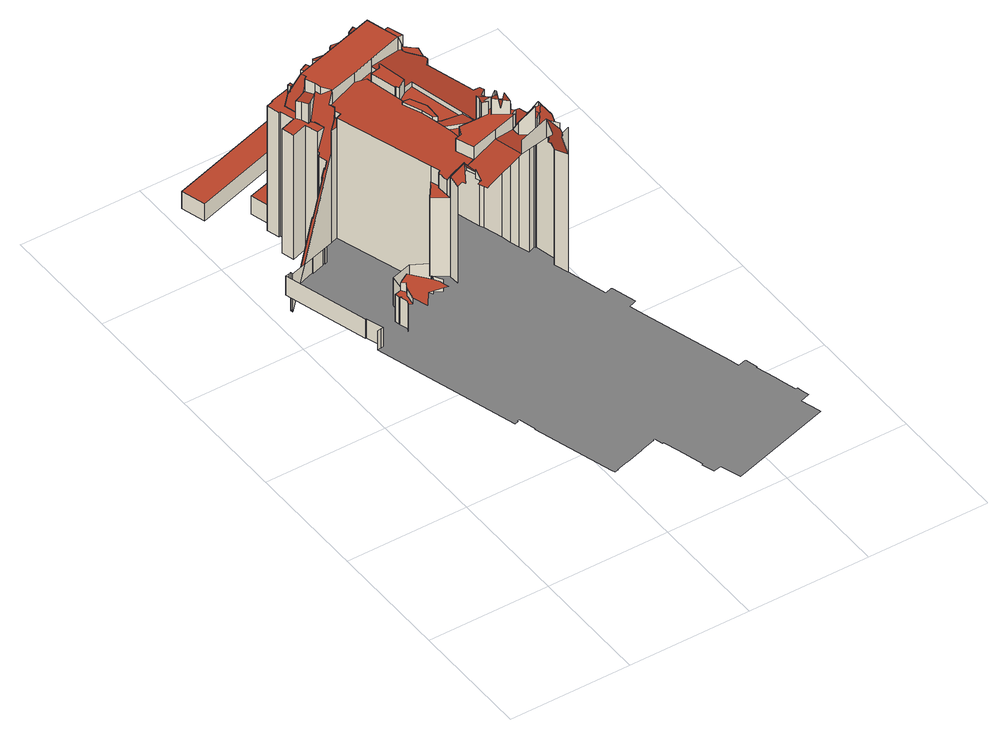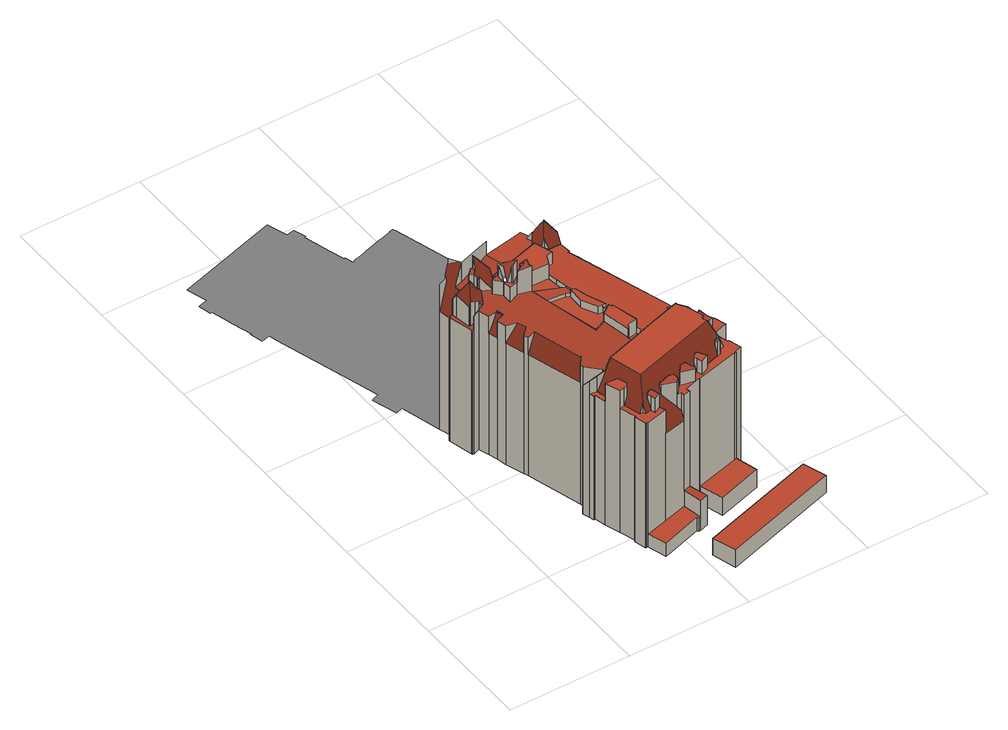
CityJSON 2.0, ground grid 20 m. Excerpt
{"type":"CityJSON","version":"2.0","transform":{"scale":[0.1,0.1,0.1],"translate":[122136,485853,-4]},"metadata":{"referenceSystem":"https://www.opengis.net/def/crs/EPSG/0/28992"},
"CityObjects":{
"building1":{"type":"Building","attributes":{"aantal_verblijfsobjecten":1,"bouwjaar":1867,"gebruiksdoel":"bijeenkomstfunctie","oppervlakte_max":9466,"oppervlakte_min":9466,"rdf_seealso":"http://bag.basisregistraties.overheid.nl/bag/id/pand/0363100012165491","rf_extrusion_mode":"standard","rf_force_lod11":false,"rf_h_ground":-0.04,"rf_h_pc_98p":0,"rf_h_roof_50p":26.1,"rf_h_roof_70p":26.56,"rf_h_roof_max":29.49,"rf_h_roof_min":3.24,"rf_h_roof_ridge":29.08,"rf_is_glass_roof":false,"rf_nodata_frac":0.0183,"rf_nodata_r":0,"rf_pc_select":"PREFERRED_AND_LATEST","rf_pc_year":0,"rf_pointcloud_unusable":false,"rf_pt_density":16.62,"rf_ridgelines":34,"rf_rmse_lod22":0.542,"rf_roof_planes":149,"rf_roof_type":"slanted","rf_success":true,"rf_t_run":3052,"rf_volume_lod22":43421.94,"status":"Pand in gebruik"},"children":["building1-1"]},
"building1-1":{"type":"BuildingPart","parents":["building1"],"geometry":[{"type":"MultiSurface","lod":"2.2","boundaries":[[[0,1,2,3]],[[4,5,1,0]],[[6,7,5,4]],[[8,9,10,11]],[[11,10,12,13]],[[13,12,7,6]],[[14,15,9,8]],[[16,17,15,14]],[[18,19,17,16]],[[20,21,22,19,18]],[[19,22,23]],[[21,20,24]],[[25,26,27,28]],[[29,30,26,25]],[[31,32,33,34]],[[35,36,30,29]],[[34,33,36,35]],[[37,38,31,34,35,29,25,28,39,40,41]],[[42,41,40,43]],[[44,45,23]],[[38,46,32,31]],[[47,48,45,44]],[[49,50,48,47]],[[51,37,41,42]],[[52,38,37,51]],[[53,54,55,46,38,52]],[[53,52,51,42,43,56,57,58,59,60,61,62,63,64]],[[65,66,55,54]],[[64,67,54,53]],[[68,69,50,49]],[[63,70,67,64]],[[71,72,70,63,73]],[[74,75,69,68]],[[76,77,72,71]],[[78,79,66,65]],[[80,81,82,83]],[[84,85,75,74]],[[86,87,24]],[[83,82,88,89]],[[90,91,81,80]],[[92,93,85,84]],[[87,94,95,96,97,98,99,100,101,102,103,104,105,106,107,108,109,110,111,112,113,92,84,74,68,49,47,44,23,22,21,24]],[[113,114,93,92]],[[112,115,114,113]],[[111,116,115,112]],[[110,117,116,111]],[[118,119,120,121]],[[109,122,117,110]],[[121,120,123,124]],[[125,126,127,128]],[[108,129,122,109]],[[89,88,129,108,130]],[[124,123,91,90]],[[131,132,126,125]],[[132,133,79,78]],[[134,135,119,118]],[[130,108,107]],[[136,137,138,139]],[[140,141,142,143,144]],[[139,138,145,146]],[[147,87,86,148,149]],[[87,147,94]],[[146,145,150,151]],[[152,128,127,141,140,153]],[[154,155,156,137,136]],[[157,158,159,128,152]],[[159,160,161,162,131,125,128]],[[140,144,163,164,165,166]],[[167,168,169,135,134]],[[170,171,169,168]],[[103,150,104]],[[172,173,168,167]],[[174,160,159,158]],[[105,104,107,106]],[[175,176,156,155]],[[151,150,103,102]],[[162,177,133,132,131]],[[153,140,166,178]],[[151,102,179,180,181,154,136,139,146]],[[182,183,176,175]],[[184,161,160,174]],[[185,149,148,177,162,186]],[[187,94,147,149,188]],[[155,154,181]],[[186,162,161,184]],[[189,188,149,185]],[[190,191,183,182]],[[178,166,192]],[[193,157,152,153,178,192,194,195,196]],[[193,197,158,157]],[[198,192,199]],[[187,200,95,94]],[[192,198,194]],[[201,202,203,191,190]],[[200,187,188,189]],[[202,201,204]],[[190,182,175,155,181,205,206,207,208,204,201]],[[95,200,209,96]],[[96,209,210,97]],[[211,212,203,202]],[[180,205,181]],[[101,179,102]],[[213,214,212,211]],[[215,101,100,216]],[[217,205,180,179,101,215]],[[218,219,214,213,220]],[[97,210,221,98]],[[216,100,99,222]],[[206,205,217]],[[220,213,223,224]],[[225,218,220,224]],[[225,226,227,219,218]],[[195,194,198,199,228,229,230,231,232]],[[222,99,98,233]],[[224,223,226,225]],[[196,234,197,193]],[[232,196,195]],[[235,229,228]],[[236,229,235,237]],[[238,239,170,168,173]],[[231,240,241,234,196,232]],[[229,236,242,230]],[[230,242,240,231]],[[243,241,240]],[[244,245,246,247,248,249,250,251,252,253,254,255,256,257,172,167,134,118,121,124,90,80,83,89,130,107,104,150,145,138,137,156,176,183,191,203,212,214,219,227,258,259,260,261,262]],[[239,263,171,170]],[[258,227,226]],[[240,242,236,237,264,265,266,267,268,269,270,271,243]],[[257,238,173,172]],[[233,98,221,272,273]],[[185,186,184,174,158,197,234,241,243,271,274,275,276,277,278,279,280,281,282,283,284,285,286,272,221,210,209,200,189]],[[270,274,271]],[[287,275,274,288]],[[289,259,258,290]],[[291,276,275,287]],[[216,222,233,273,292,293,294,208,207,206,217,215]],[[290,258,295,296]],[[297,260,259,289]],[[296,295,298,299]],[[300,301,297,289,290,296,299]],[[302,277,276,291]],[[299,298,303,300]],[[301,261,260,297]],[[300,303,261,301]],[[288,274,270,269,304]],[[277,305,306,278]],[[278,306,307,308,279]],[[279,308,309,280]],[[310,282,281,311]],[[238,312,263,239]],[[286,313,314,272]],[[256,315,312,238,257]],[[171,263,312,315,316,317,318,319,320,321,322,323,324,325,326,327,328,329,330,331,332,333,334,335,336,337,338,339,340,341,342,343,344,345,346,347,348,349,350,351,352,353,354,355,356,357,358,359,360,361,362,363,364,365,366,367,368,369,370,371,372,373,374,375,376,377,378,379,380,381,382,383,384,385,386,387,388,389,390,391,392,393,394,395,396,397,398,399,400,401,402,403,404,405,406,407,408,409,410,411,412,2,1,5,7,12,10,9,15,17,19,45,48,50,69,75,85,93,114,115,116,117,122,129,88,82,81,91,123,120,119,135,169]],[[311,281,280,413]],[[414,283,282,310]],[[413,280,309,415,416]],[[283,417,418,284]],[[311,413,416,419,420,414,310]],[[421,284,418,422,423]],[[424,285,284,421]],[[420,425,417,283,414]],[[426,245,244,427]],[[423,422,428,429]],[[285,430,313,286]],[[431,246,245,426]],[[432,433,434,415]],[[435,436,305,277,302]],[[416,415,434,437,419]],[[427,244,438,439]],[[419,437,425,420]],[[273,272,314,440,441,292]],[[442,443,430,285,424]],[[426,427,439,444,445,431]],[[439,438,446,444]],[[255,316,315,256]],[[309,308,447,448,432,415]],[[418,417,425,437,434,433,449,450,451,428,422]],[[452,453,442,424,421,423,429,454]],[[455,456,307,306,305,436,457]],[[443,458,459,440,314,313,430]],[[308,307,456,447]],[[429,428,451,460,454]],[[445,461,247,246,431]],[[448,449,433,432]],[[444,446,461,445]],[[453,462,458,443,442]],[[244,262,261,303,298,295,258,226,223,213,211,202,204,208,294,463,464,465,466,467,468,469,470,471,472,473,474,475,476,477,478,479,480,481,248,461,446,438]],[[454,460,482,452]],[[483,457,436,435]],[[254,484,317,316,255]],[[485,318,317,484]],[[452,482,462,453]],[[486,459,458,462]],[[247,461,248]],[[487,483,488,489]],[[441,440,459,486]],[[490,455,457,483,487]],[[460,451,450,491]],[[248,481,480,249]],[[489,488,492,493]],[[253,473,494,484,254]],[[494,495,485,484]],[[496,497,447,456,455,490]],[[498,448,447,497]],[[496,490,487,489,493,499,500]],[[501,249,480,479,502]],[[495,503,319,318,485]],[[504,250,249,501]],[[505,492,488,483,435,302,291,287,288,304,506,507,508,509,510,511,512,513,514,515,510,516,517]],[[493,492,505,499]],[[304,269,518,506]],[[491,450,449,448,498]],[[252,474,473,253]],[[502,479,478,519]],[[520,251,250,504]],[[494,521,503,495]],[[251,475,474,252]],[[499,505,517,500]],[[522,320,319,503]],[[500,517,523,497,496]],[[524,321,320,522]],[[525,526,520,504,501,502,519]],[[527,528,268,529]],[[530,513,512,531]],[[531,512,511,532]],[[526,476,475,251,520]],[[519,478,477,525]],[[533,534,535]],[[472,536,521,494,473]],[[530,531,532,537,515,538]],[[538,514,513,530]],[[539,518,535]],[[514,538,515]],[[516,540,523,517]],[[506,518,539,541,507]],[[532,511,510]],[[542,510,515]],[[507,541,543,508]],[[534,533,544,545,546]],[[510,547,540,516]],[[508,543,548,509]],[[525,477,476,526]],[[544,533,535,518,269,268,528,549,550,551,552,553,554]],[[509,548,547,510]],[[292,441,555,293]],[[556,557,558,541,539,535,534,546,559,560]],[[503,521,536,561,562,524,522]],[[558,563,541]],[[545,544,554,564,565]],[[546,545,566,559]],[[564,554,553]],[[567,568,566,545,565]],[[557,569,563,558]],[[559,566,568,560]],[[565,564,570,567]],[[556,571,572,569,557]],[[573,574,575]],[[569,572,576,577,578,579,580,581,582,583,584,585,586,587,588,589,590,591,592,593,594,595,596,597,598,599,555,441,486,462,482,460,491,498,497,523,540,547,548,543,541,563]],[[600,472,471,601]],[[560,568,602,571,556]],[[603,601,471,470,604]],[[562,322,321,524]],[[605,549,528,527]],[[567,570,602,568]],[[606,576,572,571]],[[607,608,609,610]],[[604,470,469,611]],[[612,613,601,603]],[[576,606,577]],[[614,615,610]],[[602,570,616,617,618,606,571]],[[619,550,549,605]],[[550,619,551]],[[603,604,611,620,621,622,612]],[[623,552,551]],[[624,625,626,623,551,619,605,527,575,574,627,607,610,615,628,629]],[[611,469,468,620]],[[630,585,584,631]],[[620,468,467,621]],[[552,623,626,632]],[[622,466,613,612]],[[293,555,599,633,634]],[[621,467,466,622]],[[635,561,536,472,600]],[[597,636,598]],[[633,599,598]],[[617,637,618]],[[570,564,553,552,632,638,639,640,641,642,643,616]],[[634,633,644]],[[645,646,647,578]],[[630,631,584,648,649,585]],[[650,651,645,578,577,606,618,637]],[[593,592,652,653,594]],[[654,628,615,614]],[[632,626,625,638]],[[655,589,588,656]],[[657,658,659,660]],[[637,617,616]],[[578,647,661,579]],[[594,653,595]],[[662,661,647,646]],[[638,625,624,639]],[[651,662,646,645]],[[596,663,636,597]],[[587,656,588]],[[583,648,584]],[[649,586,585]],[[655,590,589]],[[591,652,592]],[[664,665,658,657]],[[666,667,668,463,294,293,634,644,669,670,659,658,665]],[[639,624,629,640]],[[464,668,671,465]],[[668,464,463]],[[582,345,344,648,583]],[[660,659,670,672]],[[648,344,343,649]],[[586,649,343,342,656,587]],[[656,342,341,655]],[[590,655,341,340,652,591]],[[652,340,339,653]],[[671,668,667]],[[595,653,339,338,663,596]],[[663,338,337,673]],[[628,355,354,629]],[[640,629,354,353,641]],[[674,675,669,644]],[[676,666,665,664]],[[650,677,662,651]],[[666,678,679,680,681,682,683,684,635,600,601,613,466,465,671,667]],[[663,673,685,686,687,688,674,644,633,598,636]],[[689,676,664,657,660,672,690]],[[641,353,352,691,642]],[[692,693,650,637,616,643]],[[670,669,675]],[[579,661,694,580]],[[642,691,695,643]],[[581,696,346,345,582]],[[673,337,336,685]],[[693,697,677,650]],[[643,695,698,692]],[[691,352,351,699]],[[689,678,666,676]],[[672,670,700,690]],[[662,677,697,698,695,691,699,701,702,703,704,696,694,661]],[[692,698,697,693]],[[688,705,675,674]],[[670,675,705,706,707,700]],[[561,323,322,562]],[[684,324,323,561,635]],[[580,694,696,581]],[[699,351,350,701]],[[704,347,346,696]],[[683,325,324,684]],[[678,330,329,679]],[[690,700,331,330,678,689]],[[707,332,331,700]],[[703,348,347,704]],[[701,350,349,702]],[[702,349,348,703]],[[679,329,328,680]],[[706,333,332,707]],[[682,326,325,683]],[[685,336,686]],[[681,327,326,682]],[[686,336,335,687]],[[680,328,327,681]],[[705,334,333,706]],[[687,335,334,705,688]]],"semantics":{"surfaces":[{"type":"WallSurface","on_footprint_edge":true},{"type":"WallSurface","on_footprint_edge":false},{"type":"RoofSurface","rf_azimuth":74.68,"rf_h_roof_50p":8.52,"rf_h_roof_70p":9.82,"rf_h_roof_max":10.1,"rf_h_roof_min":8.5,"rf_slope":1.09},{"type":"RoofSurface","rf_azimuth":263.06,"rf_h_roof_50p":10.4,"rf_h_roof_70p":10.68,"rf_h_roof_max":11.28,"rf_h_roof_min":9.7,"rf_slope":21.11},{"type":"RoofSurface","rf_azimuth":253.42,"rf_h_roof_50p":22.92,"rf_h_roof_70p":24.68,"rf_h_roof_max":28.42,"rf_h_roof_min":-2.5,"rf_slope":70.4},{"type":"RoofSurface","rf_azimuth":129.46,"rf_h_roof_50p":22.8,"rf_h_roof_70p":22.8,"rf_h_roof_max":25.72,"rf_h_roof_min":22.78,"rf_slope":0.507},{"type":"RoofSurface","rf_azimuth":256.6,"rf_h_roof_50p":27.92,"rf_h_roof_70p":28.14,"rf_h_roof_max":29.3,"rf_h_roof_min":26.98,"rf_slope":62.39},{"type":"RoofSurface","rf_azimuth":337.21,"rf_h_roof_50p":26.2,"rf_h_roof_70p":26.27,"rf_h_roof_max":28.35,"rf_h_roof_min":26,"rf_slope":11.21},{"type":"RoofSurface","rf_azimuth":155.07,"rf_h_roof_50p":24.68,"rf_h_roof_70p":25.73,"rf_h_roof_max":25.87,"rf_h_roof_min":24.29,"rf_slope":40.86},{"type":"RoofSurface","rf_azimuth":345.51,"rf_h_roof_50p":26.85,"rf_h_roof_70p":27.31,"rf_h_roof_max":28.58,"rf_h_roof_min":25.58,"rf_slope":60.03},{"type":"RoofSurface","rf_azimuth":253.42,"rf_h_roof_50p":25.69,"rf_h_roof_70p":26.5,"rf_h_roof_max":28.39,"rf_h_roof_min":23.55,"rf_slope":70.4},{"type":"RoofSurface","rf_azimuth":243.5,"rf_h_roof_50p":25.5,"rf_h_roof_70p":25.51,"rf_h_roof_max":25.52,"rf_h_roof_min":25.49,"rf_slope":2.21},{"type":"RoofSurface","rf_azimuth":74.95,"rf_h_roof_50p":27.31,"rf_h_roof_70p":27.67,"rf_h_roof_max":29.02,"rf_h_roof_min":26.14,"rf_slope":54.41},{"type":"RoofSurface","rf_azimuth":35.45,"rf_h_roof_50p":3.25,"rf_h_roof_70p":3.25,"rf_h_roof_max":22.97,"rf_h_roof_min":3.23,"rf_slope":0.268},{"type":"RoofSurface","rf_azimuth":211.68,"rf_h_roof_50p":22.94,"rf_h_roof_70p":22.96,"rf_h_roof_max":26.36,"rf_h_roof_min":22.92,"rf_slope":0.249},{"type":"RoofSurface","rf_azimuth":252.22,"rf_h_roof_50p":26.55,"rf_h_roof_70p":26.76,"rf_h_roof_max":29.48,"rf_h_roof_min":25.95,"rf_slope":8.09},{"type":"RoofSurface","rf_azimuth":252.95,"rf_h_roof_50p":26.25,"rf_h_roof_70p":26.5,"rf_h_roof_max":28.69,"rf_h_roof_min":25.59,"rf_slope":9.7},{"type":"RoofSurface","rf_azimuth":22.51,"rf_h_roof_50p":28.32,"rf_h_roof_70p":28.34,"rf_h_roof_max":28.58,"rf_h_roof_min":28.28,"rf_slope":0.381},{"type":"RoofSurface","rf_azimuth":9.28,"rf_h_roof_50p":25.47,"rf_h_roof_70p":25.48,"rf_h_roof_max":25.5,"rf_h_roof_min":25.43,"rf_slope":2.52},{"type":"GroundSurface"},{"type":"RoofSurface","rf_azimuth":265.96,"rf_h_roof_50p":27.29,"rf_h_roof_70p":27.29,"rf_h_roof_max":27.3,"rf_h_roof_min":27.27,"rf_slope":1.27},{"type":"RoofSurface","rf_azimuth":348.06,"rf_h_roof_50p":25.35,"rf_h_roof_70p":25.4,"rf_h_roof_max":25.48,"rf_h_roof_min":25.23,"rf_slope":12.01},{"type":"RoofSurface","rf_azimuth":12.48,"rf_h_roof_50p":26.5,"rf_h_roof_70p":26.53,"rf_h_roof_max":26.86,"rf_h_roof_min":26.43,"rf_slope":3.33},{"type":"RoofSurface","rf_azimuth":107.44,"rf_h_roof_50p":25.88,"rf_h_roof_70p":25.9,"rf_h_roof_max":28.53,"rf_h_roof_min":25.84,"rf_slope":0.594},{"type":"RoofSurface","rf_azimuth":138.33,"rf_h_roof_50p":28.54,"rf_h_roof_70p":28.54,"rf_h_roof_max":28.55,"rf_h_roof_min":28.53,"rf_slope":0.264},{"type":"RoofSurface","rf_azimuth":11.64,"rf_h_roof_50p":25.91,"rf_h_roof_70p":25.93,"rf_h_roof_max":31.26,"rf_h_roof_min":25.85,"rf_slope":2.23},{"type":"RoofSurface","rf_azimuth":107.44,"rf_h_roof_50p":25.93,"rf_h_roof_70p":25.94,"rf_h_roof_max":28.55,"rf_h_roof_min":25.92,"rf_slope":0.594},{"type":"RoofSurface","rf_azimuth":343.84,"rf_h_roof_50p":25.33,"rf_h_roof_70p":25.89,"rf_h_roof_max":28.34,"rf_h_roof_min":17.72,"rf_slope":70.1},{"type":"RoofSurface","rf_azimuth":76.46,"rf_h_roof_50p":5.42,"rf_h_roof_70p":5.46,"rf_h_roof_max":5.52,"rf_h_roof_min":5.36,"rf_slope":5.81},{"type":"RoofSurface","rf_azimuth":91.48,"rf_h_roof_50p":31.1,"rf_h_roof_70p":31.11,"rf_h_roof_max":31.26,"rf_h_roof_min":30.81,"rf_slope":16.59},{"type":"RoofSurface","rf_azimuth":158.34,"rf_h_roof_50p":28.67,"rf_h_roof_70p":28.68,"rf_h_roof_max":35.38,"rf_h_roof_min":28.66,"rf_slope":0.439},{"type":"RoofSurface","rf_azimuth":328.58,"rf_h_roof_50p":25.4,"rf_h_roof_70p":25.43,"rf_h_roof_max":25.47,"rf_h_roof_min":25.33,"rf_slope":4.11},{"type":"RoofSurface","rf_azimuth":69.41,"rf_h_roof_50p":30.95,"rf_h_roof_70p":32.58,"rf_h_roof_max":35.38,"rf_h_roof_min":28.67,"rf_slope":29.07},{"type":"RoofSurface","rf_azimuth":74.47,"rf_h_roof_50p":26.55,"rf_h_roof_70p":26.75,"rf_h_roof_max":29.76,"rf_h_roof_min":25.74,"rf_slope":10.06},{"type":"RoofSurface","rf_azimuth":345.51,"rf_h_roof_50p":28.51,"rf_h_roof_70p":28.92,"rf_h_roof_max":30.19,"rf_h_roof_min":26.18,"rf_slope":60.03},{"type":"RoofSurface","rf_azimuth":42.11,"rf_h_roof_50p":2.48,"rf_h_roof_70p":2.51,"rf_h_roof_max":22.93,"rf_h_roof_min":2.41,"rf_slope":1.17},{"type":"RoofSurface","rf_azimuth":122.32,"rf_h_roof_50p":29.05,"rf_h_roof_70p":29.07,"rf_h_roof_max":29.11,"rf_h_roof_min":29.01,"rf_slope":7.5},{"type":"RoofSurface","rf_azimuth":74.47,"rf_h_roof_50p":26.18,"rf_h_roof_70p":26.43,"rf_h_roof_max":30.96,"rf_h_roof_min":25.48,"rf_slope":10.06},{"type":"RoofSurface","rf_azimuth":254.01,"rf_h_roof_50p":28.04,"rf_h_roof_70p":28.58,"rf_h_roof_max":29.14,"rf_h_roof_min":27.43,"rf_slope":44.27},{"type":"RoofSurface","rf_azimuth":328.58,"rf_h_roof_50p":25.47,"rf_h_roof_70p":25.48,"rf_h_roof_max":25.52,"rf_h_roof_min":25.42,"rf_slope":4.11},{"type":"RoofSurface","rf_azimuth":68.72,"rf_h_roof_50p":25.39,"rf_h_roof_70p":26.15,"rf_h_roof_max":29.49,"rf_h_roof_min":20.67,"rf_slope":69.54},{"type":"RoofSurface","rf_azimuth":161.96,"rf_h_roof_50p":27.5,"rf_h_roof_70p":28.04,"rf_h_roof_max":29.14,"rf_h_roof_min":25.84,"rf_slope":60.18},{"type":"RoofSurface","rf_azimuth":73.58,"rf_h_roof_50p":23.18,"rf_h_roof_70p":23.58,"rf_h_roof_max":24.93,"rf_h_roof_min":21.42,"rf_slope":70.52},{"type":"RoofSurface","rf_azimuth":344.73,"rf_h_roof_50p":27.31,"rf_h_roof_70p":27.82,"rf_h_roof_max":28.75,"rf_h_roof_min":25.7,"rf_slope":62.65},{"type":"RoofSurface","rf_azimuth":73.61,"rf_h_roof_50p":23.91,"rf_h_roof_70p":24.8,"rf_h_roof_max":26.14,"rf_h_roof_min":21.61,"rf_slope":69.17},{"type":"RoofSurface","rf_azimuth":73.61,"rf_h_roof_50p":23.17,"rf_h_roof_70p":23.69,"rf_h_roof_max":25.59,"rf_h_roof_min":21.91,"rf_slope":69.17},{"type":"RoofSurface","rf_azimuth":73.61,"rf_h_roof_50p":22.92,"rf_h_roof_70p":24.38,"rf_h_roof_max":24.84,"rf_h_roof_min":22.9,"rf_slope":69.17},{"type":"RoofSurface","rf_azimuth":73.76,"rf_h_roof_50p":25.35,"rf_h_roof_70p":26.22,"rf_h_roof_max":28.58,"rf_h_roof_min":22.8,"rf_slope":72.19},{"type":"RoofSurface","rf_azimuth":129.47,"rf_h_roof_50p":22.91,"rf_h_roof_70p":22.92,"rf_h_roof_max":26.14,"rf_h_roof_min":22.88,"rf_slope":0.507},{"type":"RoofSurface","rf_azimuth":165.91,"rf_h_roof_50p":25.11,"rf_h_roof_70p":25.4,"rf_h_roof_max":25.85,"rf_h_roof_min":23.79,"rf_slope":50.48},{"type":"RoofSurface","rf_azimuth":243.5,"rf_h_roof_50p":26.11,"rf_h_roof_70p":26.13,"rf_h_roof_max":26.15,"rf_h_roof_min":26.07,"rf_slope":2.21},{"type":"RoofSurface","rf_azimuth":75.32,"rf_h_roof_50p":27.3,"rf_h_roof_70p":27.97,"rf_h_roof_max":28.6,"rf_h_roof_min":26.14,"rf_slope":62.21},{"type":"RoofSurface","rf_azimuth":94.17,"rf_h_roof_50p":22.8,"rf_h_roof_70p":22.87,"rf_h_roof_max":27.5,"rf_h_roof_min":22.71,"rf_slope":4.25},{"type":"RoofSurface","rf_azimuth":274.09,"rf_h_roof_50p":22.81,"rf_h_roof_70p":22.81,"rf_h_roof_max":22.85,"rf_h_roof_min":22.8,"rf_slope":0.769}],"values":[0,0,0,0,0,0,0,0,0,1,0,1,1,1,1,1,1,2,1,0,1,0,0,1,1,1,3,1,1,0,1,1,0,1,1,0,0,1,0,0,0,4,0,0,0,0,0,0,0,1,0,0,0,1,1,0,1,1,1,1,1,1,1,1,1,1,5,6,0,0,1,1,1,1,1,1,1,1,7,1,1,1,8,1,1,1,1,1,9,1,1,1,1,1,1,1,10,1,1,1,1,1,1,1,1,1,1,1,1,1,11,1,12,1,1,1,1,1,1,13,1,1,1,1,14,0,1,15,1,1,16,1,1,1,1,17,1,1,1,18,1,1,1,1,1,1,1,1,1,0,1,0,19,1,1,1,1,20,1,1,1,1,1,1,1,1,1,1,1,1,1,1,21,1,0,22,23,24,25,26,1,1,1,1,1,1,27,1,1,0,0,1,1,1,1,1,1,1,1,1,1,28,1,1,29,1,0,1,30,1,1,1,1,1,1,1,1,1,0,1,0,31,1,1,1,1,1,1,1,32,1,1,1,1,1,1,1,1,1,1,1,1,33,1,1,34,35,1,1,1,1,36,1,1,1,1,1,37,1,1,1,0,1,1,1,1,1,1,1,1,38,1,1,39,1,40,1,1,1,1,1,1,1,1,1,1,1,41,1,1,42,43,44,1,1,45,1,1,1,1,46,1,1,1,1,1,1,1,1,1,47,1,1,1,0,1,0,0,0,0,0,1,0,0,0,0,1,1,1,48,49,50,0,51,1,1,1,0,0,1,1,0,1,1,52,1,1,53,0,0,1,0,0,0,0,0,0,0,0,0,0,0,0,0,0,0,0,0,0]}}]},
"building2":{"type":"Building","attributes":{"aantal_verblijfsobjecten":0,"bouwjaar":2014,"rdf_seealso":"http://bag.basisregistraties.overheid.nl/bag/id/pand/0363100012240685","rf_extrusion_mode":"standard","rf_force_lod11":false,"rf_h_ground":0.013,"rf_h_pc_98p":0,"rf_h_roof_50p":3.13,"rf_h_roof_70p":3.14,"rf_h_roof_max":3.26,"rf_h_roof_min":3.1,"rf_is_glass_roof":false,"rf_nodata_frac":0,"rf_nodata_r":0,"rf_pc_select":"PREFERRED_AND_LATEST","rf_pc_year":0,"rf_pointcloud_unusable":false,"rf_pt_density":17.43,"rf_ridgelines":0,"rf_rmse_lod22":0.0346,"rf_roof_planes":1,"rf_roof_type":"horizontal","rf_success":true,"rf_t_run":26,"rf_volume_lod22":257.7,"status":"Pand in gebruik"},"children":["building2-1"]},
"building2-1":{"type":"BuildingPart","parents":["building2"],"geometry":[{"type":"Solid","lod":"2.2","boundaries":[[[[708,709,710,711]],[[712,709,708,713]],[[713,708,711,714]],[[715,710,709,712]],[[714,711,710,715]],[[714,715,712,713]]]],"semantics":{"surfaces":[{"type":"GroundSurface"},{"type":"WallSurface","on_footprint_edge":true},{"type":"RoofSurface","rf_azimuth":163.11,"rf_h_roof_50p":3.14,"rf_h_roof_70p":3.15,"rf_h_roof_max":3.16,"rf_h_roof_min":3.12,"rf_slope":0.5}],"values":[[0,1,1,1,1,2]]}}]}
},
"vertices":[
[68,509,75],[68,509,40],[62,507,40],[62,507,75],[68,508,75],[68,508,40],[72,509,75],[72,509,40],[22,674,75],[22,674,40],[62,537,40],[62,537,75],[63,537,40],[63,537,75],[28,675,75],[28,675,40],[28,674,75],[28,674,40],[32,676,75],[32,676,40],[32,672,75],[32,672,5],[32,676,5],[43,679,40],[57,679,75],[99,488,125],[99,488,75],[96,483,75],[96,483,125],[95,502,125],[95,502,75],[93,510,125],[93,510,75],[95,503,75],[95,503,125],[98,501,125],[98,501,75],[109,506,125],[104,513,125],[101,480,125],[102,480,125],[105,498,125],[105,498,139],[102,480,137],[48,680,54],[48,680,40],[104,513,75],[48,681,54],[48,681,40],[51,682,63],[51,682,40],[109,506,141],[104,513,139],[107,514,140],[107,514,125],[107,514,75],[101,480,137],[109,454,138],[121,470,144],[141,459,151],[146,456,153],[144,463,152],[142,473,152],[138,482,151],[118,518,145],[110,540,125],[110,540,75],[118,518,125],[78,691,143],[78,691,40],[138,482,124],[139,488,152],[139,488,124],[138,482,153],[79,690,143],[79,690,40],[152,479,146],[152,479,124],[145,551,124],[145,551,75],[67,749,269],[67,749,40],[73,729,40],[73,729,269],[99,696,202],[99,696,40],[113,696,75],[113,696,240],[98,737,40],[98,737,269],[92,757,269],[92,757,40],[98,697,202],[98,697,40],[126,708,286],[130,712,299],[131,713,304],[128,723,303],[135,725,322],[134,728,322],[126,740,310],[123,750,310],[121,749,304],[108,740,262],[112,735,269],[112,735,270],[117,719,270],[117,719,269],[104,716,233],[105,713,233],[103,712,227],[107,698,227],[104,697,216],[103,698,216],[103,698,40],[104,697,40],[107,698,40],[103,712,40],[77,800,269],[77,800,40],[83,779,40],[83,779,269],[105,713,40],[85,780,40],[85,780,269],[155,516,268],[155,516,124],[178,500,124],[178,500,268],[104,716,40],[104,716,269],[171,537,268],[171,537,124],[171,537,75],[89,804,269],[89,804,40],[95,757,301],[95,757,269],[100,750,269],[100,750,302],[178,498,308],[178,498,124],[179,482,124],[179,482,268],[179,482,302],[104,738,269],[104,738,305],[113,696,281],[125,700,75],[125,700,279],[108,740,269],[108,740,304],[178,500,308],[178,498,311],[104,761,300],[104,761,270],[104,761,269],[178,507,296],[178,507,295],[178,507,268],[177,526,268],[180,528,268],[175,543,268],[184,479,310],[186,473,310],[188,477,316],[194,488,332],[88,805,269],[88,805,73],[88,805,40],[78,841,73],[78,841,40],[91,806,269],[91,806,73],[177,526,296],[97,786,270],[97,786,269],[175,543,75],[194,488,334],[123,750,304],[117,767,300],[114,766,300],[103,788,286],[103,788,269],[180,528,297],[125,700,296],[175,543,297],[130,712,287],[133,702,278],[133,702,298],[106,786,295],[106,786,269],[194,489,333],[200,511,300],[197,493,327],[203,502,315],[203,503,314],[200,511,299],[194,489,332],[197,487,329],[130,712,298],[108,787,299],[108,787,295],[108,787,269],[108,785,299],[117,767,310],[122,770,323],[121,774,323],[119,779,323],[131,713,298],[128,723,298],[110,791,285],[110,791,269],[111,791,285],[111,791,269],[123,750,324],[126,740,324],[117,767,323],[109,796,295],[109,796,269],[111,791,295],[135,725,299],[134,728,324],[115,792,286],[115,792,295],[114,798,295],[114,798,270],[114,798,269],[209,483,315],[210,484,313],[214,490,305],[209,505,306],[203,503,315],[135,725,324],[203,503,299],[210,484,316],[210,484,300],[213,475,300],[161,824,72],[150,862,72],[209,505,301],[209,505,300],[214,490,301],[211,509,301],[172,815,270],[168,821,270],[170,824,270],[193,820,270],[195,821,270],[201,823,270],[201,828,270],[206,833,270],[200,834,270],[199,840,270],[188,837,270],[189,831,270],[162,823,270],[161,824,270],[145,807,270],[141,812,270],[154,818,270],[157,810,270],[160,811,270],[150,862,40],[207,473,299],[209,468,299],[213,459,299],[219,461,300],[285,481,310],[272,527,310],[227,514,303],[216,511,302],[180,738,307],[180,738,323],[227,514,304],[217,543,304],[228,546,306],[235,561,307],[233,576,308],[229,594,308],[225,611,308],[220,631,308],[208,661,308],[213,661,309],[209,680,309],[199,723,310],[197,730,310],[217,543,327],[227,514,327],[141,812,295],[145,807,295],[228,546,327],[217,750,323],[273,767,323],[258,820,323],[150,799,293],[150,799,295],[154,818,294],[156,801,294],[156,801,295],[159,806,295],[157,810,295],[235,561,327],[159,806,282],[272,527,327],[235,561,300],[233,576,299],[229,594,298],[229,594,305],[225,611,304],[208,661,313],[220,631,313],[161,824,40],[197,730,299],[180,738,300],[162,823,40],[189,831,40],[188,837,40],[179,867,40],[193,871,40],[196,872,40],[198,869,40],[263,889,40],[272,859,40],[272,858,40],[274,858,40],[275,857,40],[276,858,40],[281,838,40],[279,838,40],[287,812,40],[295,787,40],[300,769,40],[302,770,40],[304,762,40],[308,751,40],[307,750,40],[295,746,40],[298,737,40],[299,731,40],[325,642,40],[328,635,40],[337,605,40],[341,589,40],[345,575,40],[350,558,40],[361,562,40],[363,562,40],[363,561,40],[364,561,40],[374,521,40],[374,520,40],[367,518,40],[364,517,40],[364,516,40],[371,493,40],[383,451,40],[390,428,40],[391,428,40],[401,431,40],[401,430,40],[402,430,40],[414,391,40],[413,391,40],[413,390,40],[408,388,40],[401,386,40],[408,361,40],[452,214,40],[456,199,40],[469,202,40],[470,202,40],[475,182,40],[473,182,40],[483,150,40],[487,135,40],[493,114,40],[496,114,40],[498,105,40],[501,95,40],[500,95,40],[501,94,40],[485,89,40],[494,60,40],[495,56,40],[327,6,40],[316,39,40],[303,36,40],[297,56,40],[299,57,40],[292,82,40],[287,99,40],[279,125,40],[277,124,40],[273,138,40],[270,137,40],[270,136,40],[265,134,40],[265,135,40],[245,129,40],[245,128,40],[215,119,40],[215,120,40],[194,114,40],[195,113,40],[189,112,40],[187,117,40],[148,248,40],[149,248,40],[141,277,40],[137,276,40],[138,275,40],[132,273,40],[225,611,313],[213,661,313],[231,608,305],[231,608,313],[213,661,299],[209,680,299],[232,635,313],[220,660,313],[209,680,325],[211,681,299],[211,681,325],[199,723,325],[220,660,299],[168,821,293],[172,815,294],[213,676,299],[213,676,325],[199,723,299],[170,824,292],[237,605,305],[237,605,299],[231,608,299],[269,560,327],[269,560,299],[232,635,299],[176,808,291],[176,808,296],[217,750,299],[217,750,309],[215,726,325],[215,726,299],[185,810,296],[193,820,294],[185,810,292],[274,576,306],[268,601,304],[268,601,298],[246,693,299],[229,687,299],[220,732,325],[219,733,325],[229,687,325],[275,570,299],[274,576,299],[272,561,299],[219,733,299],[220,734,299],[229,687,310],[193,820,273],[219,733,309],[265,836,286],[266,836,286],[263,841,269],[254,839,269],[256,833,287],[254,832,287],[255,830,293],[246,827,293],[241,840,256],[237,850,226],[199,840,223],[200,834,238],[206,833,247],[229,828,277],[230,824,290],[209,817,293],[202,818,284],[201,823,269],[195,821,269],[220,732,309],[272,561,327],[188,837,95],[179,867,95],[220,734,309],[272,561,353],[272,560,327],[272,560,353],[275,570,352],[246,693,307],[283,560,327],[283,560,350],[199,840,94],[193,871,94],[274,576,353],[274,576,307],[268,601,307],[278,563,351],[293,568,347],[201,823,294],[202,818,294],[193,871,65],[201,828,294],[278,563,327],[308,537,327],[314,539,327],[310,541,327],[319,545,327],[308,557,327],[308,543,327],[286,557,327],[298,566,327],[300,565,327],[304,560,327],[308,573,327],[293,568,327],[308,537,303],[209,817,295],[206,833,293],[199,840,66],[196,872,65],[293,568,304],[198,869,65],[230,824,295],[229,828,295],[338,498,335],[338,498,300],[285,481,335],[298,566,358],[286,557,356],[308,543,351],[308,522,304],[308,522,327],[308,536,303],[237,850,65],[308,557,355],[300,565,357],[308,537,302],[308,573,302],[314,539,302],[308,557,299],[310,541,303],[329,512,301],[329,512,331],[329,512,353],[308,557,302],[319,545,301],[350,501,298],[351,503,298],[350,505,298],[349,513,298],[334,510,300],[332,511,300],[273,767,298],[333,529,327],[332,530,324],[329,528,326],[331,521,339],[336,526,333],[272,859,64],[263,889,64],[329,528,300],[332,511,303],[332,511,330],[331,521,331],[341,520,330],[336,526,331],[332,530,300],[341,520,313],[333,529,308],[333,529,299],[349,481,335],[349,481,325],[340,494,335],[336,542,298],[339,552,297],[342,553,297],[349,556,295],[361,561,293],[361,562,293],[350,558,295],[345,575,295],[332,575,297],[329,586,297],[341,589,295],[337,605,295],[322,611,298],[317,625,298],[328,635,295],[325,642,295],[313,640,298],[290,719,298],[289,719,298],[299,731,296],[298,737,296],[280,758,298],[279,762,298],[278,766,298],[237,850,269],[241,840,269],[336,526,310],[241,840,294],[246,827,295],[350,501,301],[336,542,315],[354,482,312],[354,482,311],[354,482,307],[355,483,307],[255,830,295],[252,846,294],[252,846,269],[356,487,307],[356,487,301],[353,534,329],[350,536,326],[341,541,319],[351,503,299],[254,832,295],[256,833,295],[254,839,295],[349,513,294],[358,515,268],[356,520,268],[355,514,278],[349,480,325],[371,493,258],[364,516,253],[329,586,299],[332,575,299],[355,514,296],[278,766,303],[278,766,309],[272,859,269],[280,758,293],[350,536,334],[356,520,304],[358,515,296],[364,516,295],[364,517,296],[367,518,296],[366,526,310],[281,766,302],[345,550,304],[345,550,284],[342,553,288],[345,575,263],[341,589,263],[359,551,310],[351,550,307],[325,642,264],[299,731,264],[371,493,307],[328,635,264],[337,605,264],[270,803,301],[270,803,300],[275,788,298],[275,788,301],[349,556,269],[351,550,269],[298,737,263],[274,809,301],[274,809,282],[279,810,269],[271,837,269],[266,836,284],[293,764,266],[286,787,268],[266,836,269],[286,787,301],[295,746,274],[293,764,296],[293,764,268],[279,810,301],[359,551,268],[287,812,269],[279,838,269],[281,838,269],[276,858,269],[275,857,269],[274,858,269],[272,858,269],[307,750,275],[307,750,276],[308,751,276],[304,762,291],[287,812,301],[295,787,301],[367,518,268],[362,552,304],[361,551,306],[361,561,268],[366,526,268],[361,562,268],[361,551,268],[362,552,268],[374,520,267],[295,787,268],[374,521,267],[364,561,268],[363,561,268],[363,562,268],[304,762,268],[302,770,268],[300,769,268],
[208,923,40],[17,865,40],[5,904,40],[196,962,40],[17,865,71],[208,923,71],[196,962,72],[5,904,72]
]}
